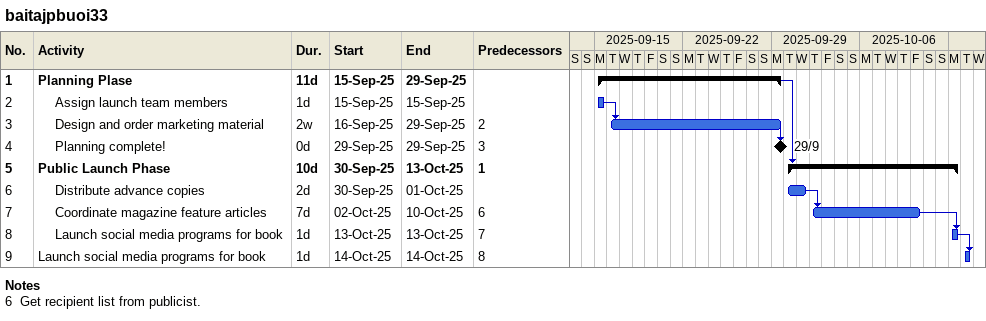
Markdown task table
baitajpbuoi33

| ID | Level | Task | Duration | Start | Finish | Predecessors |
|---|---|---|---|---|---|---|
| 1 | 1 | **Planning Plase** | 11d | 2025-09-15 | 2025-09-29 |  |
| 2 | 2 | Assign launch team members | 1d | 2025-09-15 | 2025-09-15 |  |
| 3 | 2 | Design and order marketing material | 2w | 2025-09-16 | 2025-09-29 | 2 |
| 4 | 2 | Planning complete! | 0d | 2025-09-29 | 2025-09-29 | 3 |
| 5 | 1 | **Public Launch Phase** | 10d | 2025-09-30 | 2025-10-13 | 1 |
| 6 | 2 | Distribute advance copies | 2d | 2025-09-30 | 2025-10-01 |  |
| 7 | 2 | Coordinate magazine feature articles | 7d | 2025-10-02 | 2025-10-10 | 6 |
| 8 | 2 | Launch social media programs for book | 1d | 2025-10-13 | 2025-10-13 | 7 |
| 9 | 1 | Launch social media programs for book | 1d | 2025-10-14 | 2025-10-14 | 8 |

Notes
- 6: Get recipient list from publicist.
